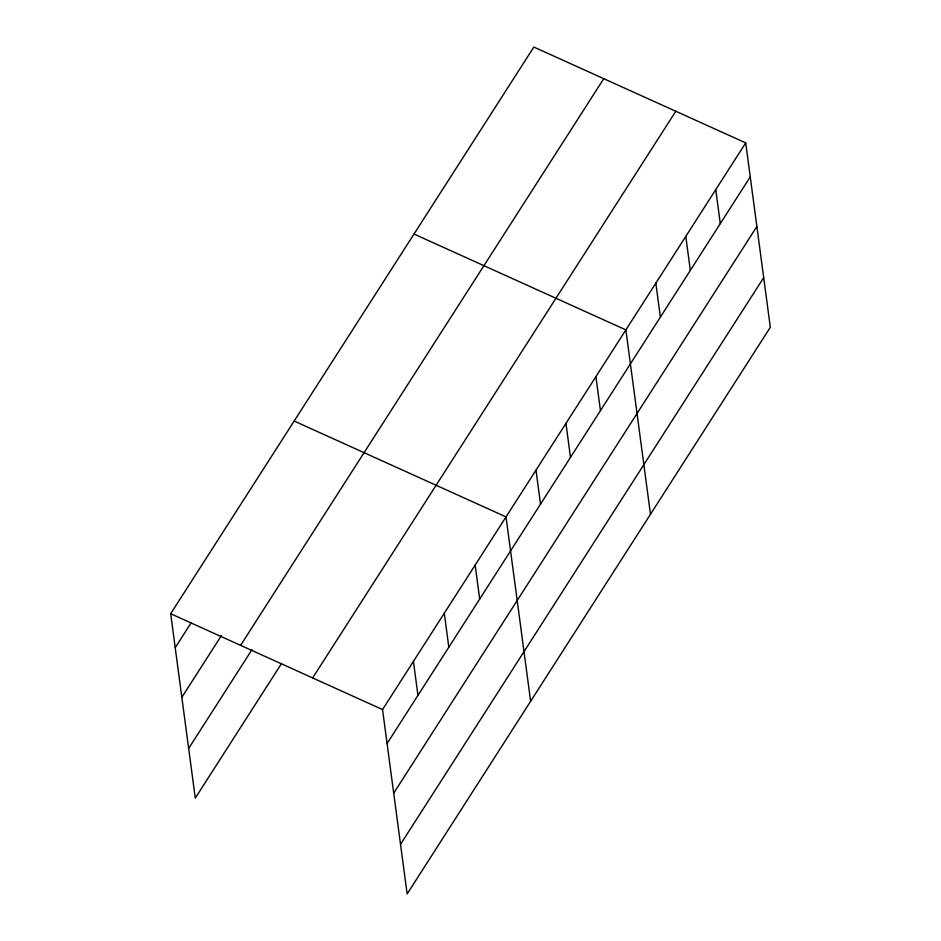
<?xml version="1.0" encoding="UTF-8"?>
<svg xmlns="http://www.w3.org/2000/svg" width="941" height="941" viewBox="0 0 941 941"><rect width="100%" height="100%" fill="white"/><g stroke="black" fill="none" stroke-linecap="round" stroke-linejoin="round"><path stroke-width="1.41" d="M281.559 663.487L195.281 798.109L170.674 613.72L533.853 47.05L745.719 142.891L770.326 327.28L407.147 893.95L382.552 709.561L745.719 142.891M175.214 647.69L191.035 622.989M181.836 697.328L221.406 635.575M240.59 645.35L603.769 78.679M188.659 748.471L251.976 649.666M312.635 677.932L675.803 111.261M387.08 743.543L750.259 176.873M393.703 793.181L756.882 226.499M400.525 844.312L763.704 277.642M414.005 234.05L625.871 329.891L650.478 514.28M294.157 421.05L506.023 516.891L530.63 701.28M170.674 613.72L382.552 709.561M715.76 189.647L720.288 223.617M685.801 236.391L690.329 270.373M655.842 283.147L660.37 317.117M595.912 376.647L600.452 410.617M565.953 423.391L570.481 457.373M535.994 470.147L540.522 504.117M475.158 565.059L479.687 599.041M444.293 613.226L448.822 647.208M413.417 661.394L417.957 695.375"/></g></svg>
